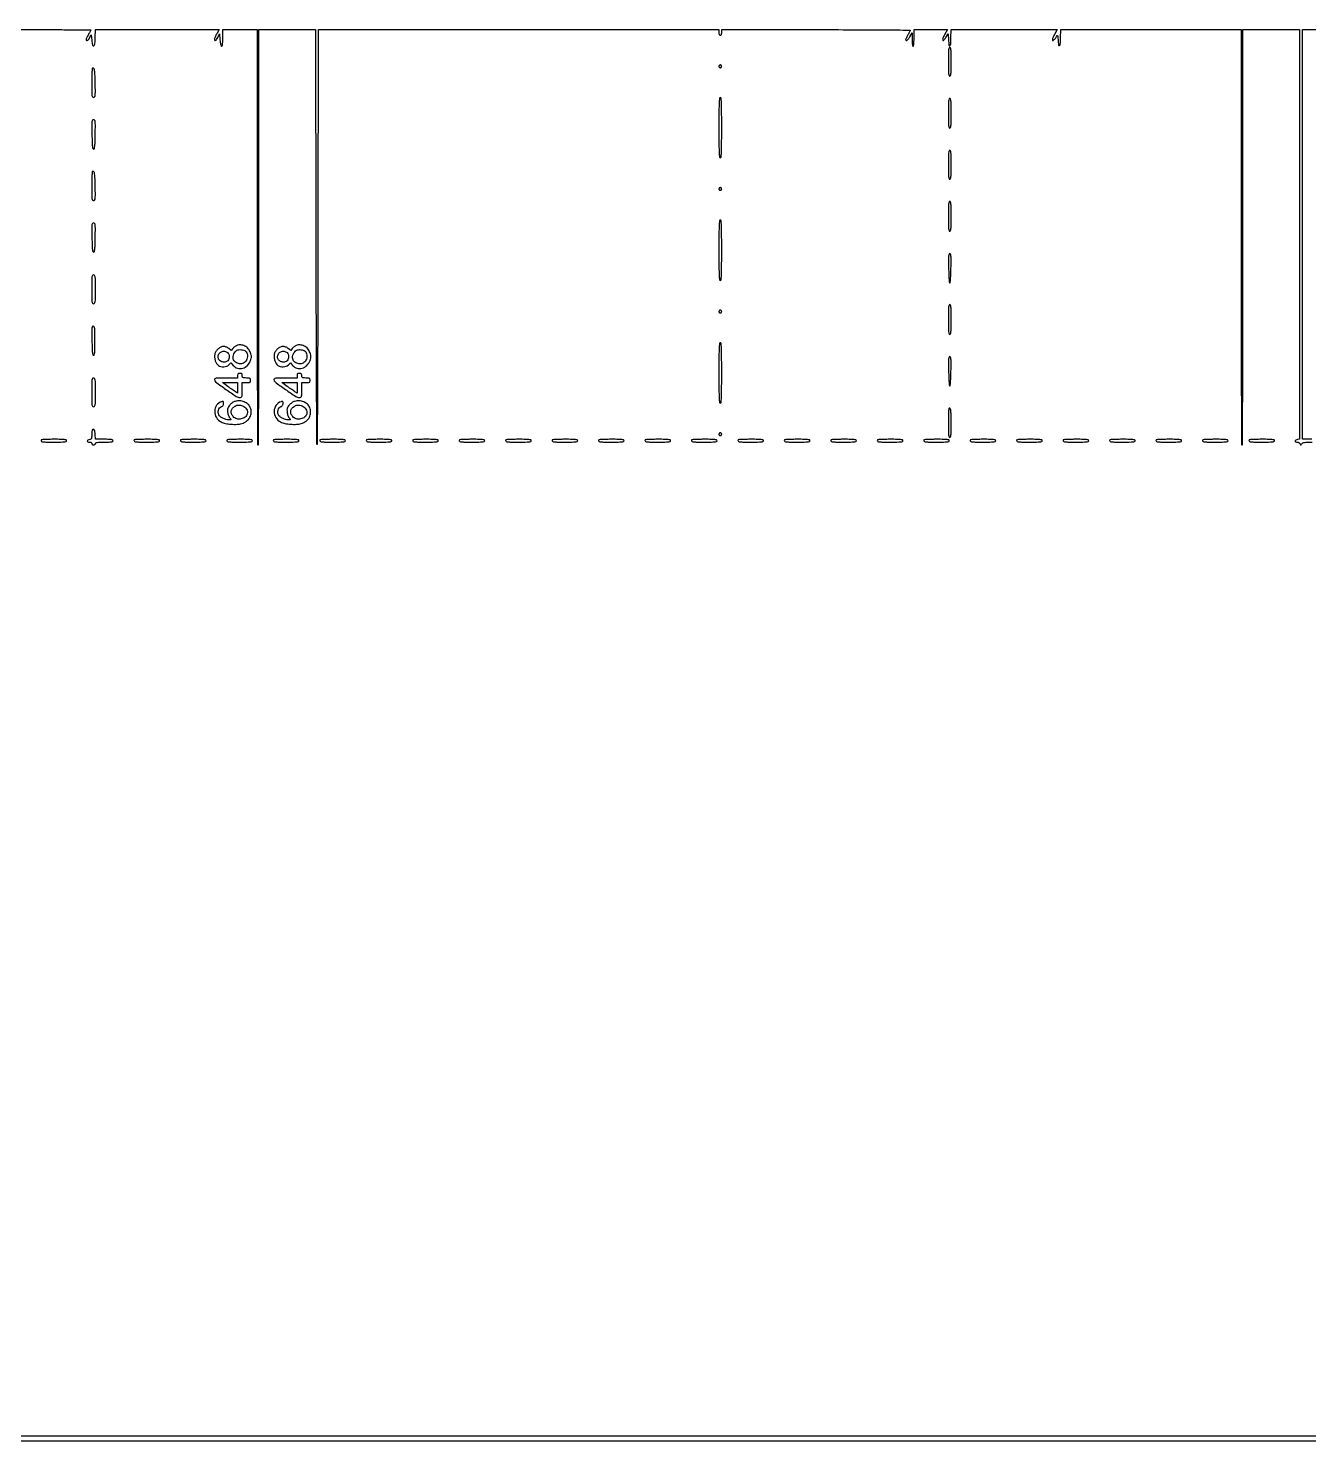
# Model space of a CAD drawing. Extents: x 0 to 836, y 5 to 589.
# Drawn here: x 430.2 to 546.8, y 4.7 to 133.4 of the extents above; entities that cross this region are included whole.
import ezdxf

# ---------------------------------------------------------------- set-up
doc = ezdxf.new("R2010")
doc.units = 0
doc.header["$MEASUREMENT"] = 0

msp = doc.modelspace()

# ---------------------------------------------------------------- linework, layer by layer
for points in [[(201.712326, 537.783562, -0.000001), (217.055896, 537.76491, -0.426088)], [(546.939, 229.3929, -0.000106), (546.943559, 250.949215, -0.000176), (546.957638, 269.095817, -0.000001), (546.976289, 285.583213, -0.415883)], [(836.0595, 588.6891), (420.497259, 588.710259, 0.000013), (261.145696, 588.714318, 0.000021), (126.989856, 588.708632), (4.934769, 588.698274, 0.19889), (4.878609, 588.675009, 0.198853), (4.855343, 588.618859), (4.83877, 516.273901, 0.000036), (4.826254, 436.744061, 0.000021), (4.8222, 342.282364), (4.8222, 95.946129), (4.469225, 95.920114, 0.031904), (4.160456, 95.877435, 0.315999), (4.075312, 95.787407, 0.415411), (4.137995, 95.703578, 0.035338), (4.43445, 95.6826), (4.8222, 95.6826), (4.8222, 50.2101), (4.8222, 4.7376), (420.462, 4.7376), (836.1018, 4.7376)], [(201.712326, 185.847562, -0.000001), (217.055896, 185.82891, -0.426088)], [(604.852986, 529.408162, -0.000002), (620.423836, 529.389509, -0.550615)], [(238.738155, 529.614638, -0.000002), (224.300981, 529.63329, -0.415836)], [(308.18842, 529.408162, -0.000002), (322.638019, 529.38951, -0.415836)], [(531.796111, 538.074638, -0.000002), (517.6951, 538.093291, -0.426056)], [(413.368417, 538.074638, -0.000002), (399.676779, 538.093291, -0.415815)], [(206.267293, 233.405114, -0.000001), (217.051222, 233.389599, -0.0589)], [(77.850638, 481.579418, -0.000002), (77.869294, 494.031443, -0.550517)], [(77.644162, 421.684687, -0.000002), (77.625507, 409.236574, -0.415775)], [(835.429914, 203.53197, -0.00002), (835.42504, 321.569549)], [(604.231838, 387.151416, -0.000003), (604.250494, 398.693431, -0.41574)], [(697.188315, 5.1606), (351.216758, 5.1606), (5.2452, 5.1606), (5.2452, 50.4216), (5.2452, 95.6826), (5.8374, 95.6826, 0.008455), (6.143074, 95.687769, 0.044348), (6.30975, 95.708282, 0.103378), (6.397676, 95.747244, 0.241448), (6.4296, 95.8095, 0.241448), (6.397676, 95.871756, 0.103378), (6.30975, 95.910718, 0.044348), (6.143074, 95.931231, 0.008455), (5.8374, 95.9364), (5.2452, 95.9364), (5.2452, 342.1224), (5.2452, 588.3084), (420.2505, 588.3084), (835.2558, 588.3084)], [(260.324089, 280.728444, -0.000002), (260.333986, 287.287743, -0.41377)], [(353.273145, 235.606241, -0.000004), (353.25667, 227.850838, -0.413589)], [(598.142374, 133.226362, -0.000004), (607.061927, 133.207701, -0.425827)], [(427.913387, 133.245), (431.886294, 133.245, -0.000794), (433.409707, 133.242581, -0.001324), (434.692159, 133.235111, -0.000071), (435.845481, 133.225175, -0.411651), (435.8592, 133.211335, -0.118776), (435.853568, 133.187961, -0.002401), (435.797371, 133.079405, -0.005535), (435.72938, 132.95302, -0.003675), (435.648719, 132.809485, 0.011167), (435.568051, 132.660764, 0.013731), (435.499768, 132.51839, 0.012176), (435.449021, 132.396804, 0.090598), (435.437219, 132.33555, 0.192997), (435.469076, 132.253819, 0.340288), (435.536838, 132.242757, 0.109392), (435.64072, 132.332425, 0.035201), (435.751277, 132.50475), (435.9015, 132.7797), (435.9438, 132.2721, 0.012342), (435.970356, 132.026768, 0.047346), (436.0049, 131.8773, 0.091756), (436.051041, 131.793784, 0.224419), (436.113, 131.7645, 0.269279), (436.177471, 131.801936, 0.079408), (436.219333, 131.913099, 0.03557), (436.246568, 132.120512, 0.006611), (436.264344, 132.50475), (436.288787, 133.245), (441.919433, 133.245), (447.550078, 133.245), (447.330539, 132.870385, 0.014122), (447.246491, 132.717211, 0.016351), (447.17549, 132.566749, 0.015522), (447.12388, 132.436466, 0.086748), (447.111, 132.362785, 0.153061), (447.143281, 132.259805, 0.384928), (447.213687, 132.243441, 0.122288), (447.318744, 132.341289, 0.033834), (447.429619, 132.539554), (447.5763, 132.849308), (447.6186, 132.313512, 0.01551), (447.642894, 132.093149, 0.028269), (447.678375, 131.915694, 0.030562), (447.720477, 131.786473, 0.222764), (447.76665, 131.742908, 0.394072), (447.817468, 131.766385, 0.061095), (447.849297, 131.883583, 0.029435), (447.867612, 132.100314, 0.006363), (447.8724, 132.47655), (447.8724, 133.245), (449.4375, 133.245), (451.0026, 133.245), (451.0026, 114.3369, 0.000291), (451.007455, 105.991005, 0.000828), (451.023845, 100.176975, 0.000039), (451.045273, 95.470534, 0.412858), (451.0872, 95.4288, 0.412858), (451.129127, 95.470534, 0.000039), (451.150555, 100.176975, 0.000828), (451.166945, 105.991005, 0.000291), (451.1718, 114.3369), (451.1718, 133.245), (453.751914, 133.245), (456.332027, 133.245), (456.353364, 114.35805, 0.000292), (456.367637, 106.029176, 0.000828), (456.390605, 100.219322, 0.000039), (456.417373, 95.512786, 0.412526), (456.4593, 95.4711, 0.412526), (456.501227, 95.512786, 0.000039), (456.527995, 100.219322, 0.000828), (456.550963, 106.029176, 0.000292), (456.565236, 114.35805), (456.586573, 133.245), (474.817686, 133.245), (493.0488, 133.245), (493.0488, 132.9912, 0.033607), (493.056326, 132.879352, 0.082504), (493.080525, 132.80085, 0.12651), (493.120798, 132.754497, 0.152103), (493.1757, 132.7374, 0.152103), (493.230602, 132.754497, 0.12651), (493.270875, 132.80085, 0.082504), (493.295074, 132.879352, 0.033607), (493.3026, 132.9912), (493.3026, 133.245), (501.8895, 133.245, -0.000692), (505.181973, 133.240441, -0.001155), (507.953223, 133.226362, -0.000054), (510.448917, 133.207646, -0.424202), (510.47376, 133.18155, -0.10382), (510.463677, 133.141812, -0.007062), (510.41067, 133.037333, -0.009869), (510.342721, 132.913945, -0.007234), (510.262693, 132.7797, 0.012708), (510.182859, 132.642385, 0.015414), (510.115365, 132.509641, 0.01405), (510.065627, 132.395661, 0.095102), (510.053833, 132.33555, 0.218217), (510.08994, 132.255899, 0.339983), (510.161644, 132.251588, 0.086405), (510.281039, 132.366846, 0.02268), (510.428505, 132.58935), (510.643999, 132.9489), (510.6448, 132.33555, 0.012065), (510.650964, 132.093245, 0.0222), (510.669467, 131.896888, 0.01921), (510.695711, 131.749965, 0.352506), (510.7302, 131.7222, 0.365646), (510.765797, 131.752249, 0.014491), (510.7913, 131.9337, 0.018502), (510.809156, 132.175679, 0.009164), (510.8148, 132.4836), (510.8148, 133.245), (512.338323, 133.245), (513.861847, 133.245), (513.603425, 132.787102, 0.022225), (513.428572, 132.442337, 0.222541), (513.430622, 132.284939, 0.536942), (513.520376, 132.272812, 0.030691), (513.724583, 132.536905), (513.936241, 132.848388), (513.961771, 132.326734, 0.013173), (513.999329, 131.828527, 0.596495), (514.075444, 131.796925, 0.206959), (514.151298, 131.942452, 0.009832), (514.180944, 132.50475), (514.205387, 133.245), (519.032333, 133.245), (523.859278, 133.245), (523.639739, 132.870385, 0.015453), (523.555697, 132.716249, 0.017323), (523.48469, 132.562898, 0.016828), (523.433483, 132.429031, 0.083114), (523.4202, 132.349673, 0.026666), (523.42468, 132.265729, 0.392043), (523.445116, 132.247917, 0.170615), (523.481764, 132.262061, 0.007314), (523.58724, 132.354745, 0.032777), (523.656005, 132.425703, 0.022657), (523.724485, 132.514147, 0.022921), (523.78279, 132.605567, 0.042754), (523.81989, 132.685107, -0.223787), (523.851417, 132.716264, -0.426246), (523.88016, 132.701783, -0.047928), (523.904547, 132.582996, -0.006773), (523.9278, 132.334116, 0.012564), (523.98049, 131.832911, 0.568272), (524.058873, 131.799085, 0.22225), (524.134404, 131.934982, 0.00922), (524.163744, 132.50475), (524.188187, 133.245), (532.391094, 133.245), (540.594, 133.245), (540.594, 114.3369, 0.000291), (540.598855, 105.991005, 0.000828), (540.615245, 100.176975, 0.000039), (540.636673, 95.470534, 0.412858), (540.6786, 95.4288, 0.412858), (540.720527, 95.470534, 0.000039), (540.741955, 100.176975, 0.000828), (540.758345, 105.991005, 0.000291), (540.7632, 114.3369), (540.7632, 133.245), (543.3435, 133.245), (545.9238, 133.245), (545.9238, 114.596584), (545.9238, 95.948168), (545.740077, 95.921134, 0.07936), (545.586618, 95.872909, 0.235729), (545.522186, 95.787253, 0.344765), (545.561783, 95.71158, 0.106575), (545.696199, 95.6826, -0.060886), (545.783225, 95.671963, -0.065899), (545.862659, 95.640709, -0.07192), (545.925267, 95.59311, -0.102185), (545.963091, 95.53455, 0.018157), (546.001355, 95.445573, 0.289816), (546.027862, 95.4288, 0.225928), (546.059295, 95.443767, 0.011806), (546.129519, 95.53455, -0.129289), (546.224026, 95.610796, -0.065826), (546.371296, 95.654783, -0.033394), (546.612276, 95.67702, -0.006314), (547.054077, 95.6826, 0.005421)], [(547.0236, 95.9364), (546.1776, 95.9364), (546.1776, 114.5907), (546.1776, 133.245), (576.6336, 133.245, -0.000195)]]:
    msp.add_lwpolyline(points, format="xyb")
for points in [[(513.945, 130.3263, 0.002961), (513.949279, 129.603652, 0.021161), (513.968197, 129.2547, 0.045065), (514.003712, 129.066524, 0.33533), (514.0719, 129.015, 0.33533), (514.140088, 129.066524, 0.045065), (514.175603, 129.2547, 0.021161), (514.194521, 129.603652, 0.002961), (514.1988, 130.3263, 0.002961), (514.194521, 131.048948, 0.021161), (514.175603, 131.3979, 0.045065), (514.140088, 131.586076, 0.33533), (514.0719, 131.6376, 0.33533), (514.003712, 131.586076, 0.045065), (513.968197, 131.3979, 0.021161), (513.949279, 131.048948, 0.002961)], [(493.0488, 129.9033, 0.099038), (493.058488, 129.85487, 0.097945), (493.086077, 129.813677, 0.097945), (493.12727, 129.786088, 0.099038), (493.1757, 129.7764, 0.099038), (493.22413, 129.786088, 0.097945), (493.265323, 129.813677, 0.097945), (493.292912, 129.85487, 0.099038), (493.3026, 129.9033, 0.099038), (493.292912, 129.95173, 0.097945), (493.265323, 129.992923, 0.097945), (493.22413, 130.020512, 0.099038), (493.1757, 130.0302, 0.099038), (493.12727, 130.020512, 0.097945), (493.086077, 129.992923, 0.097945), (493.058488, 129.95173, 0.099038)], [(436.001962, 129.721763, 0.185328), (435.9785, 129.669069, 0.002379), (435.960885, 129.299633, 0.006531), (435.948002, 128.867807, 0.004191), (435.9438, 128.3664, 0.00213), (435.947311, 127.542203, 0.030712), (435.967744, 127.250467, 0.121094), (436.019064, 127.119066, 0.244038), (436.115148, 127.0692, 0.246944), (436.210725, 127.11947, 0.123411), (436.259787, 127.251084, 0.03022), (436.274745, 127.545213, 0.001991), (436.263198, 128.394693, 0.005543), (436.24007, 129.201451, 0.038675), (436.19405, 129.592801, 0.175575), (436.112917, 129.727548, 0.384018)], [(493.0488, 124.3197, 0.001258), (493.05272, 122.761304, 0.010273), (493.070926, 122.0496, 0.013951), (493.101509, 121.63719, 0.384667), (493.1757, 121.5702, 0.384667), (493.249891, 121.63719, 0.013951), (493.280474, 122.0496, 0.010273), (493.29868, 122.761304, 0.001258), (493.3026, 124.3197, 0.001258), (493.29868, 125.878096, 0.010273), (493.280474, 126.5898, 0.013951), (493.249891, 127.00221, 0.384667), (493.1757, 127.0692, 0.384667), (493.101509, 127.00221, 0.013951), (493.070926, 126.5898, 0.010273), (493.05272, 125.878096, 0.001258)], [(513.945, 125.631, 0.002849), (513.949258, 124.883786, 0.020523), (513.968133, 124.52415, 0.04313), (514.003453, 124.329699, 0.338315), (514.0719, 124.2774, 0.338315), (514.140347, 124.329699, 0.04313), (514.175667, 124.52415, 0.020523), (514.194542, 124.883786, 0.002849), (514.1988, 125.631, 0.002849), (514.194542, 126.378214, 0.020523), (514.175667, 126.73785, 0.04313), (514.140347, 126.932301, 0.338315), (514.0719, 126.9846, 0.338315), (514.003453, 126.932301, 0.04313), (513.968133, 126.73785, 0.020523), (513.949258, 126.378214, 0.002849)], [(435.962802, 123.70635, 0.003018), (435.979923, 122.978508, 0.020677), (436.005313, 122.621008, 0.04193), (436.044084, 122.425798, 0.334423), (436.113, 122.3739, 0.334423), (436.181916, 122.425798, 0.04193), (436.220687, 122.621008, 0.020677), (436.246077, 122.978508, 0.003018), (436.263198, 123.70635, 0.001952), (436.274857, 124.564779, 0.030491), (436.259802, 124.858059, 0.126717), (436.21, 124.988647, 0.243225), (436.113, 125.0388, 0.243225), (436.016, 124.988647, 0.126717), (435.966198, 124.858059, 0.030491), (435.951143, 124.564779, 0.001952)], [(513.945, 120.9357, 0.002961), (513.949279, 120.213052, 0.021161), (513.968197, 119.8641, 0.045065), (514.003712, 119.675924, 0.33533), (514.0719, 119.6244, 0.33533), (514.140088, 119.675924, 0.045065), (514.175603, 119.8641, 0.021161), (514.194521, 120.213052, 0.002961), (514.1988, 120.9357, 0.002961), (514.194521, 121.658348, 0.021161), (514.175603, 122.0073, 0.045065), (514.140088, 122.195476, 0.33533), (514.0719, 122.247, 0.33533), (514.003712, 122.195476, 0.045065), (513.968197, 122.0073, 0.021161), (513.949279, 121.658348, 0.002961)], [(436.001962, 120.331163, 0.185328), (435.9785, 120.278469, 0.002379), (435.960885, 119.909033, 0.006531), (435.948002, 119.477207, 0.004191), (435.9438, 118.9758, 0.00213), (435.947311, 118.151603, 0.030712), (435.967744, 117.859867, 0.121094), (436.019064, 117.728466, 0.244038), (436.115148, 117.6786, 0.246944), (436.210725, 117.72887, 0.123411), (436.259787, 117.860484, 0.03022), (436.274745, 118.154613, 0.001991), (436.263198, 119.004093, 0.005543), (436.24007, 119.810851, 0.038675), (436.19405, 120.202201, 0.175575), (436.112917, 120.336948, 0.384018)], [(493.0488, 118.7361, 0.099038), (493.058488, 118.68767, 0.097945), (493.086077, 118.646477, 0.097945), (493.12727, 118.618888, 0.099038), (493.1757, 118.6092, 0.099038), (493.22413, 118.618888, 0.097945), (493.265323, 118.646477, 0.097945), (493.292912, 118.68767, 0.099038), (493.3026, 118.7361, 0.099038), (493.292912, 118.78453, 0.097945), (493.265323, 118.825723, 0.097945), (493.22413, 118.853312, 0.099038), (493.1757, 118.863, 0.099038), (493.12727, 118.853312, 0.097945), (493.086077, 118.825723, 0.097945), (493.058488, 118.78453, 0.099038)], [(513.945, 116.2404, 0.002849), (513.949258, 115.493186, 0.020523), (513.968133, 115.13355, 0.04313), (514.003453, 114.939099, 0.338315), (514.0719, 114.8868, 0.338315), (514.140347, 114.939099, 0.04313), (514.175667, 115.13355, 0.020523), (514.194542, 115.493186, 0.002849), (514.1988, 116.2404, 0.002849), (514.194542, 116.987614, 0.020523), (514.175667, 117.34725, 0.04313), (514.140347, 117.541701, 0.338315), (514.0719, 117.594, 0.338315), (514.003453, 117.541701, 0.04313), (513.968133, 117.34725, 0.020523), (513.949258, 116.987614, 0.002849)], [(493.0488, 113.1525, 0.001258), (493.05272, 111.594104, 0.010273), (493.070926, 110.8824, 0.013951), (493.101509, 110.46999, 0.384667), (493.1757, 110.403, 0.384667), (493.249891, 110.46999, 0.013951), (493.280474, 110.8824, 0.010273), (493.29868, 111.594104, 0.001258), (493.3026, 113.1525, 0.001258), (493.29868, 114.710896, 0.010273), (493.280474, 115.4226, 0.013951), (493.249891, 115.83501, 0.384667), (493.1757, 115.902, 0.384667), (493.101509, 115.83501, 0.013951), (493.070926, 115.4226, 0.010273), (493.05272, 114.710896, 0.001258)], [(435.962802, 114.31575, 0.003018), (435.979923, 113.587908, 0.020677), (436.005313, 113.230408, 0.04193), (436.044084, 113.035198, 0.334423), (436.113, 112.9833, 0.334423), (436.181916, 113.035198, 0.04193), (436.220687, 113.230408, 0.020677), (436.246077, 113.587908, 0.003018), (436.263198, 114.31575, 0.001952), (436.274857, 115.174179, 0.030491), (436.259802, 115.467459, 0.126717), (436.21, 115.598047, 0.243225), (436.113, 115.6482, 0.243225), (436.016, 115.598047, 0.126717), (435.966198, 115.467459, 0.030491), (435.951143, 115.174179, 0.001952)], [(513.964002, 111.52395, 0.004905), (513.979084, 110.971485, 0.010925), (514.003866, 110.551587, 0.005626), (514.033949, 110.22572, 0.38427), (514.0719, 110.1915, 0.38427), (514.109851, 110.22572, 0.005626), (514.139934, 110.551587, 0.010925), (514.164716, 110.971485, 0.004905), (514.179798, 111.52395, 0.002683), (514.188951, 112.279259, 0.021892), (514.176174, 112.624203, 0.052691), (514.142325, 112.803997, 0.33123), (514.0719, 112.8564, 0.33123), (514.001475, 112.803997, 0.052691), (513.967626, 112.624203, 0.021892), (513.954849, 112.279259, 0.002683)], [(435.9438, 109.5993, 0.00213), (435.947332, 108.769974, 0.02996), (435.967679, 108.473063, 0.116079), (436.018218, 108.338569, 0.250083), (436.113, 108.288, 0.250083), (436.207782, 108.338569, 0.116079), (436.258321, 108.473063, 0.02996), (436.278668, 108.769974, 0.00213), (436.2822, 109.5993, 0.00213), (436.278668, 110.428626, 0.02996), (436.258321, 110.725537, 0.116079), (436.207782, 110.860031, 0.250083), (436.113, 110.9106, 0.250083), (436.018218, 110.860031, 0.116079), (435.967679, 110.725537, 0.02996), (435.947332, 110.428626, 0.00213)], [(513.945, 106.8498, 0.002849), (513.949258, 106.102586, 0.020523), (513.968133, 105.74295, 0.04313), (514.003453, 105.548499, 0.338315), (514.0719, 105.4962, 0.338315), (514.140347, 105.548499, 0.04313), (514.175667, 105.74295, 0.020523), (514.194542, 106.102586, 0.002849), (514.1988, 106.8498, 0.002849), (514.194542, 107.597014, 0.020523), (514.175667, 107.95665, 0.04313), (514.140347, 108.151101, 0.338315), (514.0719, 108.2034, 0.338315), (514.003453, 108.151101, 0.04313), (513.968133, 107.95665, 0.020523), (513.949258, 107.597014, 0.002849)], [(493.0488, 107.5689, 0.099038), (493.058488, 107.52047, 0.097945), (493.086077, 107.479277, 0.097945), (493.12727, 107.451688, 0.099038), (493.1757, 107.442, 0.099038), (493.22413, 107.451688, 0.097945), (493.265323, 107.479277, 0.097945), (493.292912, 107.52047, 0.099038), (493.3026, 107.5689, 0.099038), (493.292912, 107.61733, 0.097945), (493.265323, 107.658523, 0.097945), (493.22413, 107.686112, 0.099038), (493.1757, 107.6958, 0.099038), (493.12727, 107.686112, 0.097945), (493.086077, 107.658523, 0.097945), (493.058488, 107.61733, 0.099038)], [(435.962768, 104.931773, 0.002999), (435.979908, 104.200097, 0.020579), (436.005298, 103.840918, 0.04165), (436.044044, 103.644717, 0.334881), (436.113, 103.5927, 0.335246), (436.18118, 103.644203, 0.045119), (436.216701, 103.832207, 0.021179), (436.23562, 104.180866, 0.002964), (436.2399, 104.902841, 0.002588), (436.235875, 105.680399, 0.025348), (436.215858, 106.007945, 0.071206), (436.172645, 106.174472, 0.251212), (436.089668, 106.241915, 0.328399), (436.008038, 106.20305, 0.099142), (435.965747, 106.06347, 0.02635), (435.952022, 105.750813, 0.002151)], [(449.1414, 104.475089, 0.040601), (449.050362, 104.429059, 0.025244), (448.951517, 104.36147, 0.025261), (448.860141, 104.284388, 0.041172), (448.791989, 104.209334), (448.654078, 104.029769), (448.42103, 104.213085, 0.041994), (448.314507, 104.283268, 0.031509), (448.187144, 104.342551, 0.032216), (448.059253, 104.383269, 0.061032), (447.952082, 104.3964, 0.115061), (447.70488, 104.33875, 0.06786), (447.452323, 104.168278, 0.066547), (447.249317, 103.931448, 0.097887), (447.147796, 103.677714, 0.070335), (447.135178, 103.397533, 0.054064), (447.197126, 103.097267, 0.056256), (447.316377, 102.832983, 0.106277), (447.474698, 102.662362, 0.09583), (447.698262, 102.562542, 0.070962), (447.968583, 102.538917, 0.07178), (448.231463, 102.59161, 0.103631), (448.433226, 102.714665), (448.624257, 102.894129), (448.819511, 102.667133, 0.147366), (449.212231, 102.416626, 0.137488), (449.689735, 102.415711, 0.126484), (450.12805, 102.668411, 0.115756), (450.407791, 103.109008, 0.020624), (450.471149, 103.31829, 0.063266), (450.489783, 103.464965, 0.063773), (450.471081, 103.610999, 0.0212), (450.407791, 103.817686, 0.090468), (450.201112, 104.178675, 0.0982), (449.885282, 104.431263, 0.103829), (449.51215, 104.535297, 0.113473)], [(454.5558, 104.475089, 0.040601), (454.464762, 104.429059, 0.025244), (454.365917, 104.36147, 0.025261), (454.274541, 104.284388, 0.041172), (454.206389, 104.209334), (454.068478, 104.029769), (453.83543, 104.213085, 0.041994), (453.728907, 104.283268, 0.031509), (453.601544, 104.342551, 0.032216), (453.473653, 104.383269, 0.061032), (453.366482, 104.3964, 0.115061), (453.11928, 104.33875, 0.06786), (452.866723, 104.168278, 0.066547), (452.663717, 103.931448, 0.097887), (452.562196, 103.677714, 0.070335), (452.549578, 103.397533, 0.054064), (452.611526, 103.097267, 0.056256), (452.730777, 102.832983, 0.106277), (452.889098, 102.662362, 0.09583), (453.112662, 102.562542, 0.070962), (453.382983, 102.538917, 0.07178), (453.645863, 102.59161, 0.103631), (453.847626, 102.714665), (454.038657, 102.894129), (454.233911, 102.667133, 0.147366), (454.626631, 102.416626, 0.137488), (455.104135, 102.415711, 0.126484), (455.54245, 102.668411, 0.115756), (455.822191, 103.109008, 0.020624), (455.885549, 103.31829, 0.063266), (455.904183, 103.464965, 0.063773), (455.885481, 103.610999, 0.0212), (455.822191, 103.817686, 0.090468), (455.615512, 104.178675, 0.0982), (455.299682, 104.431263, 0.103829), (454.92655, 104.535297, 0.113473)], [(493.0488, 101.9853, 0.001258), (493.05272, 100.426904, 0.010273), (493.070926, 99.7152, 0.013951), (493.101509, 99.30279, 0.384667), (493.1757, 99.2358, 0.384667), (493.249891, 99.30279, 0.013951), (493.280474, 99.7152, 0.010273), (493.29868, 100.426904, 0.001258), (493.3026, 101.9853, 0.001258), (493.29868, 103.543696, 0.010273), (493.280474, 104.2554, 0.013951), (493.249891, 104.66781, 0.384667), (493.1757, 104.7348, 0.384667), (493.101509, 104.66781, 0.013951), (493.070926, 104.2554, 0.010273), (493.05272, 103.543696, 0.001258)], [(448.309889, 103.833388, -0.118575), (448.417343, 103.676047, -0.083649), (448.459264, 103.465165, -0.083894), (448.429752, 103.252791, -0.12056), (448.331657, 103.091143, -0.162803), (448.085176, 102.968217, -0.124244), (447.78348, 103.000735, -0.128391), (447.540381, 103.170632, -0.178211), (447.4494, 103.417788, -0.135448), (447.531398, 103.714928, -0.146623), (447.752456, 103.917225, -0.151685), (448.042209, 103.96068, -0.146881)], [(449.952749, 103.967052, -0.123536), (450.063004, 103.816546, -0.07207), (450.117036, 103.598146, -0.067321), (450.108381, 103.356491, -0.076904), (450.034855, 103.137369, -0.161215), (449.771829, 102.88034, -0.139327), (449.390298, 102.811971, -0.141499), (449.034148, 102.954506, -0.167303), (448.83706, 103.257012, -0.094967), (448.824797, 103.473668, -0.066413), (448.889139, 103.710328, -0.067639), (449.011153, 103.917071, -0.109922), (449.168572, 104.045308, -0.091528), (449.346235, 104.096797, -0.049791), (449.57419, 104.096805, -0.049978), (449.795617, 104.052072, -0.098697)], [(453.724289, 103.833388, -0.118575), (453.831743, 103.676047, -0.083649), (453.873664, 103.465165, -0.083894), (453.844152, 103.252791, -0.12056), (453.746057, 103.091143, -0.162803), (453.499576, 102.968217, -0.124244), (453.19788, 103.000735, -0.128391), (452.954781, 103.170632, -0.178211), (452.8638, 103.417788, -0.135448), (452.945798, 103.714928, -0.146623), (453.166856, 103.917225, -0.151685), (453.456609, 103.96068, -0.146881)], [(455.367149, 103.967052, -0.123536), (455.477404, 103.816546, -0.07207), (455.531436, 103.598146, -0.067321), (455.522781, 103.356491, -0.076904), (455.449255, 103.137369, -0.161215), (455.186229, 102.88034, -0.139327), (454.804698, 102.811971, -0.141499), (454.448548, 102.954506, -0.167303), (454.25146, 103.257012, -0.094967), (454.239197, 103.473668, -0.066413), (454.303539, 103.710328, -0.067639), (454.425553, 103.917071, -0.109922), (454.582972, 104.045308, -0.091528), (454.760635, 104.096797, -0.049791), (454.98859, 104.096805, -0.049978), (455.210017, 104.052072, -0.098697)], [(513.964002, 102.13335, 0.004905), (513.979084, 101.580885, 0.010925), (514.003866, 101.160987, 0.005626), (514.033949, 100.83512, 0.38427), (514.0719, 100.8009, 0.38427), (514.109851, 100.83512, 0.005626), (514.139934, 101.160987, 0.010925), (514.164716, 101.580885, 0.004905), (514.179798, 102.13335, 0.002683), (514.188951, 102.888659, 0.021892), (514.176174, 103.233603, 0.052691), (514.142325, 103.413397, 0.33123), (514.0719, 103.4658, 0.33123), (514.001475, 103.413397, 0.052691), (513.967626, 103.233603, 0.021892), (513.954849, 102.888659, 0.002683)], [(449.226, 101.7315), (449.226, 101.52), (448.1685, 101.52, 0.003205), (447.541906, 101.515984, 0.032111), (447.280921, 101.495843, 0.102973), (447.156388, 101.450887, 0.260443), (447.111, 101.369661, 0.239123), (447.218213, 101.158299, 0.005433), (448.165329, 100.480612, 0.007285), (449.108025, 99.841703, 0.146296), (449.436807, 99.7434, 0.092874), (449.559901, 99.766463, 0.227966), (449.621219, 99.832009, 0.071609), (449.645058, 99.978939, 0.004467), (449.649, 100.4202), (449.649, 101.097), (450.0297, 101.097, 0.012699), (450.256418, 101.102759, 0.114574), (450.35118, 101.1299, 0.210352), (450.396389, 101.189488, 0.058662), (450.4104, 101.3085, 0.058662), (450.396389, 101.427512, 0.210352), (450.35118, 101.4871, 0.114574), (450.256418, 101.514241, 0.012699), (450.0297, 101.52, -0.012699), (449.802982, 101.525759, -0.114574), (449.70822, 101.5529, -0.210352), (449.663011, 101.612488, -0.058662), (449.649, 101.7315, 0.045527), (449.639208, 101.838816, 0.152009), (449.6067, 101.9007, 0.152009), (449.544816, 101.933208, 0.045527), (449.4375, 101.943, 0.045527), (449.330184, 101.933208, 0.152009), (449.2683, 101.9007, 0.152009), (449.235792, 101.838816, 0.045527)], [(454.6404, 101.7315), (454.6404, 101.52), (453.5829, 101.52, 0.003205), (452.956306, 101.515984, 0.032111), (452.695321, 101.495843, 0.102973), (452.570788, 101.450887, 0.260443), (452.5254, 101.369661, 0.239123), (452.632613, 101.158299, 0.005433), (453.579729, 100.480612, 0.007285), (454.522425, 99.841703, 0.146296), (454.851207, 99.7434, 0.092874), (454.974301, 99.766463, 0.227966), (455.035619, 99.832009, 0.071609), (455.059458, 99.978939, 0.004467), (455.0634, 100.4202), (455.0634, 101.097), (455.4441, 101.097, 0.012699), (455.670818, 101.102759, 0.114574), (455.76558, 101.1299, 0.210352), (455.810789, 101.189488, 0.058662), (455.8248, 101.3085, 0.058662), (455.810789, 101.427512, 0.210352), (455.76558, 101.4871, 0.114574), (455.670818, 101.514241, 0.012699), (455.4441, 101.52, -0.012699), (455.217382, 101.525759, -0.114574), (455.12262, 101.5529, -0.210352), (455.077411, 101.612488, -0.058662), (455.0634, 101.7315, 0.045527), (455.053608, 101.838816, 0.152009), (455.0211, 101.9007, 0.152009), (454.959216, 101.933208, 0.045527), (454.8519, 101.943, 0.045527), (454.744584, 101.933208, 0.152009), (454.6827, 101.9007, 0.152009), (454.650192, 101.838816, 0.045527)], [(435.9438, 100.2087, 0.00213), (435.947332, 99.379374, 0.02996), (435.967679, 99.082462, 0.116079), (436.018218, 98.947969, 0.250083), (436.113, 98.8974, 0.250083), (436.207782, 98.947969, 0.116079), (436.258321, 99.082462, 0.02996), (436.278668, 99.379374, 0.00213), (436.2822, 100.2087, 0.00213), (436.278668, 101.038026, 0.02996), (436.258321, 101.334938, 0.116079), (436.207782, 101.469431, 0.250083), (436.113, 101.52, 0.250083), (436.018218, 101.469431, 0.116079), (435.967679, 101.334938, 0.02996), (435.947332, 101.038026, 0.00213)], [(449.226, 100.62197), (449.226, 100.14694), (449.029547, 100.275661, -0.00452), (448.922783, 100.347003, -0.001063), (448.745581, 100.468298, -0.001095), (448.542401, 100.608666, -0.001077), (448.338722, 100.750691), (447.84435, 101.097), (448.535175, 101.097), (449.226, 101.097)], [(454.6404, 100.62197), (454.6404, 100.14694), (454.443947, 100.275661, -0.00452), (454.337183, 100.347003, -0.001063), (454.159981, 100.468298, -0.001095), (453.956801, 100.608666, -0.001077), (453.753122, 100.750691), (453.25875, 101.097), (453.949575, 101.097), (454.6404, 101.097)], [(449.000364, 99.393401, 0.055757), (448.881335, 99.345642, 0.028701), (448.744286, 99.261549, 0.028124), (448.611614, 99.157733, 0.037788), (448.504857, 99.048744, 0.029405), (448.386821, 98.890445, 0.074549), (448.326761, 98.76055, 0.072535), (448.306557, 98.616616, 0.026727), (448.318637, 98.411412, 0.031012), (448.345503, 98.25879, 0.027174), (448.39191, 98.10361, 0.028137), (448.449462, 97.967933, 0.069644), (448.510007, 97.878767, -0.010125), (448.603995, 97.770587, -0.29066), (448.608543, 97.735615, -0.281034), (448.578741, 97.715814, -0.009632), (448.432695, 97.713, -0.06538), (448.162144, 97.748529, -0.050678), (447.884062, 97.853968, -0.053033), (447.651839, 98.002702, -0.117448), (447.523452, 98.167666, -0.088801), (447.467887, 98.384924, -0.091593), (447.492118, 98.605483, -0.097345), (447.590816, 98.792238, -0.116273), (447.747834, 98.913857, 0.05591), (447.838624, 98.968184, 0.077484), (447.904225, 99.036489, 0.081855), (447.943516, 99.118413, 0.071083), (447.957, 99.212781, 0.033646), (447.949749, 99.320415, 0.197222), (447.921967, 99.368493, 0.203472), (447.869041, 99.38234, 0.035991), (447.76665, 99.359711, 0.166211), (447.318601, 99.04061, 0.151956), (447.13934, 98.501324, 0.141227), (447.293458, 97.924975, 0.139974), (447.731059, 97.51668, 0.068762), (448.109845, 97.384682, 0.030667), (448.634277, 97.312546, 0.030666), (449.174529, 97.304946, 0.056497), (449.607904, 97.374937, 0.094057), (450.046497, 97.592541, 0.109336), (450.347659, 97.946579, 0.113597), (450.464229, 98.383296, 0.108016), (450.381614, 98.835805, 0.11261), (450.169483, 99.132911, 0.085907), (449.828827, 99.344156, 0.080936), (449.416923, 99.437202, 0.082894)], [(449.681368, 98.985776, -0.085784), (449.881597, 98.867253, -0.082624), (450.033481, 98.687041, -0.086689), (450.113651, 98.475643, -0.109293), (450.10777, 98.267, -0.16313), (449.914244, 97.964618, -0.119704), (449.551358, 97.793869, -0.116706), (449.14302, 97.806466, -0.150427), (448.82706, 98.005358, -0.088728), (448.672434, 98.267233, -0.138217), (448.651187, 98.526753, -0.134064), (448.768982, 98.764776, -0.081178), (449.0145, 98.964419, -0.05298), (449.170225, 99.033001, -0.069353), (449.323311, 99.059358, -0.063219), (449.488464, 99.043745, -0.035715)], [(454.414764, 99.393401, 0.055757), (454.295735, 99.345642, 0.028701), (454.158686, 99.261549, 0.028124), (454.026014, 99.157733, 0.037788), (453.919257, 99.048744, 0.029405), (453.801221, 98.890445, 0.074549), (453.741161, 98.76055, 0.072535), (453.720957, 98.616616, 0.026727), (453.733037, 98.411412, 0.031012), (453.759903, 98.25879, 0.027174), (453.80631, 98.10361, 0.028137), (453.863862, 97.967933, 0.069644), (453.924407, 97.878767, -0.010125), (454.018395, 97.770587, -0.29066), (454.022943, 97.735615, -0.281034), (453.993141, 97.715814, -0.009632), (453.847095, 97.713, -0.06538), (453.576544, 97.748529, -0.050678), (453.298462, 97.853968, -0.053033), (453.066239, 98.002702, -0.117448), (452.937852, 98.167666, -0.088801), (452.882287, 98.384924, -0.091593), (452.906518, 98.605483, -0.097345), (453.005216, 98.792238, -0.116273), (453.162234, 98.913857, 0.05591), (453.253024, 98.968184, 0.077484), (453.318625, 99.036489, 0.081855), (453.357916, 99.118413, 0.071083), (453.3714, 99.212781, 0.033646), (453.364149, 99.320415, 0.197222), (453.336367, 99.368493, 0.203472), (453.283441, 99.38234, 0.035991), (453.18105, 99.359711, 0.166211), (452.733001, 99.04061, 0.151956), (452.55374, 98.501324, 0.141227), (452.707858, 97.924975, 0.139974), (453.145459, 97.51668, 0.068762), (453.524245, 97.384682, 0.030667), (454.048677, 97.312546, 0.030666), (454.588929, 97.304946, 0.056497), (455.022304, 97.374937, 0.094057), (455.460897, 97.592541, 0.109336), (455.762059, 97.946579, 0.113597), (455.878629, 98.383296, 0.108016), (455.796014, 98.835805, 0.11261), (455.583883, 99.132911, 0.085907), (455.243227, 99.344156, 0.080936), (454.831323, 99.437202, 0.082894)], [(455.095768, 98.985776, -0.085784), (455.295997, 98.867253, -0.082624), (455.447881, 98.687041, -0.086689), (455.528051, 98.475643, -0.109293), (455.52217, 98.267, -0.16313), (455.328644, 97.964618, -0.119704), (454.965758, 97.793869, -0.116706), (454.55742, 97.806466, -0.150427), (454.24146, 98.005358, -0.088728), (454.086834, 98.267233, -0.138217), (454.065587, 98.526753, -0.134064), (454.183382, 98.764776, -0.081178), (454.4289, 98.964419, -0.05298), (454.584625, 99.033001, -0.069353), (454.737711, 99.059358, -0.063219), (454.902864, 99.043745, -0.035715)], [(513.9991, 98.7541, 0.186374), (513.977247, 98.704752, 0.002086), (513.960892, 98.334839, 0.006105), (513.948908, 97.903926, 0.003899), (513.945, 97.4028, 0.003), (513.949287, 96.688341, 0.021382), (513.968219, 96.34295, 0.045736), (514.0038, 96.156859, 0.334295), (514.0719, 96.1056, 0.334966), (514.140056, 96.157031, 0.045301), (514.175595, 96.344468, 0.021239), (514.194518, 96.692159, 0.002975), (514.1988, 97.411907, 0.005289), (514.190621, 98.185131, 0.031648), (514.156666, 98.58635, 0.118898), (514.091901, 98.746458, 0.463205)], [(436.001962, 96.812363, 0.150903), (435.979159, 96.769181, 0.015214), (435.960885, 96.652899, 0.017988), (435.948044, 96.509783, 0.013379), (435.9438, 96.351184, -0.013759), (435.937586, 96.125421, -0.0874), (435.91159, 96.014085, -0.167722), (435.856843, 95.953656, -0.0893), (435.760077, 95.921134, 0.077969), (435.604061, 95.872579, 0.246964), (435.54171, 95.786922, 0.341983), (435.584616, 95.710941, 0.099758), (435.72525, 95.6826, -0.044332), (435.817425, 95.674411, -0.087435), (435.886225, 95.649169, -0.120295), (435.928413, 95.608628, -0.142414), (435.9438, 95.5557, 0.130775), (435.956761, 95.506991, 0.10214), (435.99315, 95.465812, 0.08892), (436.047908, 95.438264, 0.072314), (436.113, 95.4288, 0.072314), (436.178092, 95.438264, 0.08892), (436.23285, 95.465812, 0.10214), (436.269239, 95.506991, 0.130775), (436.2822, 95.5557, -0.280451), (436.321413, 95.620112, -0.080293), (436.4373, 95.658111, -0.033635), (436.657805, 95.677867, -0.005528), (437.0859, 95.6826, 0.005528), (437.513995, 95.687333, 0.033635), (437.7345, 95.707089, 0.080293), (437.850387, 95.745088, 0.280451), (437.8896, 95.8095, 0.279761), (437.850524, 95.873872, 0.080724), (437.735237, 95.911892, 0.033807), (437.515854, 95.93166, 0.005569), (437.090321, 95.9364), (436.291042, 95.9364), (436.265471, 96.3739, 0.027084), (436.235702, 96.63731, 0.093887), (436.17652, 96.79749, 0.244396), (436.095412, 96.847246, 0.217396)], [(493.0488, 96.4017, 0.099038), (493.058488, 96.35327, 0.097945), (493.086077, 96.312077, 0.097945), (493.12727, 96.284488, 0.099038), (493.1757, 96.2748, 0.099038), (493.22413, 96.284488, 0.097945), (493.265323, 96.312077, 0.097945), (493.292912, 96.35327, 0.099038), (493.3026, 96.4017, 0.099038), (493.292912, 96.45013, 0.097945), (493.265323, 96.491323, 0.097945), (493.22413, 96.518912, 0.099038), (493.1757, 96.5286, 0.099038), (493.12727, 96.518912, 0.097945), (493.086077, 96.491323, 0.097945), (493.058488, 96.45013, 0.099038)], [(431.3472, 95.88, 0.367831), (431.339677, 95.786701, 0.195709), (431.444782, 95.720838, 0.038476), (431.769601, 95.689451, 0.004854), (432.4752, 95.6826, 0.003355), (433.124162, 95.686955, 0.023333), (433.44105, 95.706016, 0.051622), (433.610598, 95.742134, 0.325229), (433.6596, 95.8095, 0.32011), (433.611824, 95.876478, 0.054944), (433.45045, 95.912871, 0.024447), (433.14782, 95.932006, 0.003565), (432.5316, 95.9364, 0.004672), (432.09519, 95.932322, 0.007224), (431.718382, 95.919832, 0.002894), (431.397728, 95.902703, 0.183581)], [(439.8072, 95.88, 0.367831), (439.799677, 95.786701, 0.195709), (439.904782, 95.720838, 0.038476), (440.229601, 95.689451, 0.004854), (440.9352, 95.6826, 0.003355), (441.584162, 95.686955, 0.023333), (441.90105, 95.706016, 0.051622), (442.070598, 95.742134, 0.325229), (442.1196, 95.8095, 0.32011), (442.071824, 95.876478, 0.054944), (441.91045, 95.912871, 0.024447), (441.60782, 95.932006, 0.003565), (440.9916, 95.9364, 0.004672), (440.55519, 95.932322, 0.007224), (440.178382, 95.919832, 0.002894), (439.857728, 95.902703, 0.183581)], [(444.0372, 95.88, 0.367831), (444.029677, 95.786701, 0.195709), (444.134782, 95.720838, 0.038476), (444.459601, 95.689451, 0.004854), (445.1652, 95.6826, 0.003355), (445.814162, 95.686955, 0.023333), (446.13105, 95.706016, 0.051622), (446.300598, 95.742134, 0.325229), (446.3496, 95.8095, 0.32011), (446.301824, 95.876478, 0.054944), (446.14045, 95.912871, 0.024447), (445.83782, 95.932006, 0.003565), (445.2216, 95.9364, 0.004672), (444.78519, 95.932322, 0.007224), (444.408382, 95.919832, 0.002894), (444.087728, 95.902703, 0.183581)], [(448.2672, 95.88, 0.367831), (448.259677, 95.786701, 0.195709), (448.364782, 95.720838, 0.038476), (448.689601, 95.689451, 0.004854), (449.3952, 95.6826, 0.003355), (450.044162, 95.686955, 0.023333), (450.36105, 95.706016, 0.051622), (450.530598, 95.742134, 0.325229), (450.5796, 95.8095, 0.32011), (450.531824, 95.876478, 0.054944), (450.37045, 95.912871, 0.024447), (450.06782, 95.932006, 0.003565), (449.4516, 95.9364, 0.004672), (449.01519, 95.932322, 0.007224), (448.638382, 95.919832, 0.002894), (448.317728, 95.902703, 0.183581)], [(452.4972, 95.88, 0.367831), (452.489677, 95.786701, 0.195709), (452.594782, 95.720838, 0.038476), (452.919601, 95.689451, 0.004854), (453.6252, 95.6826, 0.003355), (454.274162, 95.686955, 0.023333), (454.59105, 95.706016, 0.051622), (454.760598, 95.742134, 0.325229), (454.8096, 95.8095, 0.32011), (454.761824, 95.876478, 0.054944), (454.60045, 95.912871, 0.024447), (454.29782, 95.932006, 0.003565), (453.6816, 95.9364, 0.004672), (453.24519, 95.932322, 0.007224), (452.868382, 95.919832, 0.002894), (452.547728, 95.902703, 0.183581)], [(456.7272, 95.88, 0.367831), (456.719677, 95.786701, 0.195709), (456.824782, 95.720838, 0.038476), (457.149601, 95.689451, 0.004854), (457.8552, 95.6826, 0.003355), (458.504162, 95.686955, 0.023333), (458.82105, 95.706016, 0.051622), (458.990598, 95.742134, 0.325229), (459.0396, 95.8095, 0.32011), (458.991824, 95.876478, 0.054944), (458.83045, 95.912871, 0.024447), (458.52782, 95.932006, 0.003565), (457.9116, 95.9364, 0.004672), (457.47519, 95.932322, 0.007224), (457.098382, 95.919832, 0.002894), (456.777728, 95.902703, 0.183581)], [(460.9572, 95.88, 0.367831), (460.949677, 95.786701, 0.195709), (461.054782, 95.720838, 0.038476), (461.379601, 95.689451, 0.004854), (462.0852, 95.6826, 0.003355), (462.734162, 95.686955, 0.023333), (463.05105, 95.706016, 0.051622), (463.220598, 95.742134, 0.325229), (463.2696, 95.8095, 0.32011), (463.221824, 95.876478, 0.054944), (463.06045, 95.912871, 0.024447), (462.75782, 95.932006, 0.003565), (462.1416, 95.9364, 0.004672), (461.70519, 95.932322, 0.007224), (461.328382, 95.919832, 0.002894), (461.007728, 95.902703, 0.183581)], [(465.1872, 95.88, 0.367831), (465.179677, 95.786701, 0.195709), (465.284782, 95.720838, 0.038476), (465.609601, 95.689451, 0.004854), (466.3152, 95.6826, 0.003355), (466.964162, 95.686955, 0.023333), (467.28105, 95.706016, 0.051622), (467.450598, 95.742134, 0.325229), (467.4996, 95.8095, 0.32011), (467.451824, 95.876478, 0.054944), (467.29045, 95.912871, 0.024447), (466.98782, 95.932006, 0.003565), (466.3716, 95.9364, 0.004672), (465.93519, 95.932322, 0.007224), (465.558382, 95.919832, 0.002894), (465.237728, 95.902703, 0.183581)], [(469.4172, 95.88, 0.367831), (469.409677, 95.786701, 0.195709), (469.514782, 95.720838, 0.038476), (469.839601, 95.689451, 0.004854), (470.5452, 95.6826, 0.003355), (471.194162, 95.686955, 0.023333), (471.51105, 95.706016, 0.051622), (471.680598, 95.742134, 0.325229), (471.7296, 95.8095, 0.32011), (471.681824, 95.876478, 0.054944), (471.52045, 95.912871, 0.024447), (471.21782, 95.932006, 0.003565), (470.6016, 95.9364, 0.004672), (470.16519, 95.932322, 0.007224), (469.788382, 95.919832, 0.002894), (469.467728, 95.902703, 0.183581)], [(473.6472, 95.88, 0.367831), (473.639677, 95.786701, 0.195709), (473.744782, 95.720838, 0.038476), (474.069601, 95.689451, 0.004854), (474.7752, 95.6826, 0.003355), (475.424162, 95.686955, 0.023333), (475.74105, 95.706016, 0.051622), (475.910598, 95.742134, 0.325229), (475.9596, 95.8095, 0.32011), (475.911824, 95.876478, 0.054944), (475.75045, 95.912871, 0.024447), (475.44782, 95.932006, 0.003565), (474.8316, 95.9364, 0.004672), (474.39519, 95.932322, 0.007224), (474.018382, 95.919832, 0.002894), (473.697728, 95.902703, 0.183581)], [(477.8772, 95.88, 0.367831), (477.869677, 95.786701, 0.195709), (477.974782, 95.720838, 0.038476), (478.299601, 95.689451, 0.004854), (479.0052, 95.6826, 0.003355), (479.654162, 95.686955, 0.023333), (479.97105, 95.706016, 0.051622), (480.140598, 95.742134, 0.325229), (480.1896, 95.8095, 0.32011), (480.141824, 95.876478, 0.054944), (479.98045, 95.912871, 0.024447), (479.67782, 95.932006, 0.003565), (479.0616, 95.9364, 0.004672), (478.62519, 95.932322, 0.007224), (478.248382, 95.919832, 0.002894), (477.927728, 95.902703, 0.183581)], [(482.1072, 95.88, 0.367831), (482.099677, 95.786701, 0.195709), (482.204782, 95.720838, 0.038476), (482.529601, 95.689451, 0.004854), (483.2352, 95.6826, 0.003355), (483.884162, 95.686955, 0.023333), (484.20105, 95.706016, 0.051622), (484.370598, 95.742134, 0.325229), (484.4196, 95.8095, 0.32011), (484.371824, 95.876478, 0.054944), (484.21045, 95.912871, 0.024447), (483.90782, 95.932006, 0.003565), (483.2916, 95.9364, 0.004672), (482.85519, 95.932322, 0.007224), (482.478382, 95.919832, 0.002894), (482.157728, 95.902703, 0.183581)], [(486.3372, 95.88, 0.367831), (486.329677, 95.786701, 0.195709), (486.434782, 95.720838, 0.038476), (486.759601, 95.689451, 0.004854), (487.4652, 95.6826, 0.003355), (488.114162, 95.686955, 0.023333), (488.43105, 95.706016, 0.051622), (488.600598, 95.742134, 0.325229), (488.6496, 95.8095, 0.32011), (488.601824, 95.876478, 0.054944), (488.44045, 95.912871, 0.024447), (488.13782, 95.932006, 0.003565), (487.5216, 95.9364, 0.004672), (487.08519, 95.932322, 0.007224), (486.708382, 95.919832, 0.002894), (486.387728, 95.902703, 0.183581)], [(490.5672, 95.88, 0.367831), (490.559677, 95.786701, 0.195709), (490.664782, 95.720838, 0.038476), (490.989601, 95.689451, 0.004854), (491.6952, 95.6826, 0.003355), (492.344162, 95.686955, 0.023333), (492.66105, 95.706016, 0.051622), (492.830598, 95.742134, 0.325229), (492.8796, 95.8095, 0.32011), (492.831824, 95.876478, 0.054944), (492.67045, 95.912871, 0.024447), (492.36782, 95.932006, 0.003565), (491.7516, 95.9364, 0.004672), (491.31519, 95.932322, 0.007224), (490.938382, 95.919832, 0.002894), (490.617728, 95.902703, 0.183581)], [(494.7972, 95.88, 0.367831), (494.789677, 95.786701, 0.195709), (494.894782, 95.720838, 0.038476), (495.219601, 95.689451, 0.004854), (495.9252, 95.6826, 0.003355), (496.574162, 95.686955, 0.023333), (496.89105, 95.706016, 0.051622), (497.060598, 95.742134, 0.325229), (497.1096, 95.8095, 0.32011), (497.061824, 95.876478, 0.054944), (496.90045, 95.912871, 0.024447), (496.59782, 95.932006, 0.003565), (495.9816, 95.9364, 0.004672), (495.54519, 95.932322, 0.007224), (495.168382, 95.919832, 0.002894), (494.847728, 95.902703, 0.183581)], [(499.0272, 95.88, 0.367831), (499.019677, 95.786701, 0.195709), (499.124782, 95.720838, 0.038476), (499.449601, 95.689451, 0.004854), (500.1552, 95.6826, 0.003355), (500.804162, 95.686955, 0.023333), (501.12105, 95.706016, 0.051622), (501.290598, 95.742134, 0.325229), (501.3396, 95.8095, 0.32011), (501.291824, 95.876478, 0.054944), (501.13045, 95.912871, 0.024447), (500.82782, 95.932006, 0.003565), (500.2116, 95.9364, 0.004672), (499.77519, 95.932322, 0.007224), (499.398382, 95.919832, 0.002894), (499.077728, 95.902703, 0.183581)], [(503.2572, 95.88, 0.367831), (503.249677, 95.786701, 0.195709), (503.354782, 95.720838, 0.038476), (503.679601, 95.689451, 0.004854), (504.3852, 95.6826, 0.003355), (505.034162, 95.686955, 0.023333), (505.35105, 95.706016, 0.051622), (505.520598, 95.742134, 0.325229), (505.5696, 95.8095, 0.32011), (505.521824, 95.876478, 0.054944), (505.36045, 95.912871, 0.024447), (505.05782, 95.932006, 0.003565), (504.4416, 95.9364, 0.004672), (504.00519, 95.932322, 0.007224), (503.628382, 95.919832, 0.002894), (503.307728, 95.902703, 0.183581)], [(507.4872, 95.88, 0.367831), (507.479677, 95.786701, 0.195709), (507.584782, 95.720838, 0.038476), (507.909601, 95.689451, 0.004854), (508.6152, 95.6826, 0.003355), (509.264162, 95.686955, 0.023333), (509.58105, 95.706016, 0.051622), (509.750598, 95.742134, 0.325229), (509.7996, 95.8095, 0.32011), (509.751824, 95.876478, 0.054944), (509.59045, 95.912871, 0.024447), (509.28782, 95.932006, 0.003565), (508.6716, 95.9364, 0.004672), (508.23519, 95.932322, 0.007224), (507.858382, 95.919832, 0.002894), (507.537728, 95.902703, 0.183581)], [(511.7172, 95.88, 0.367831), (511.709677, 95.786701, 0.195709), (511.814782, 95.720838, 0.038476), (512.139601, 95.689451, 0.004854), (512.8452, 95.6826, 0.003355), (513.494162, 95.686955, 0.023333), (513.81105, 95.706016, 0.051622), (513.980598, 95.742134, 0.325229), (514.0296, 95.8095, 0.32011), (513.981824, 95.876478, 0.054944), (513.82045, 95.912871, 0.024447), (513.51782, 95.932006, 0.003565), (512.9016, 95.9364, 0.004672), (512.46519, 95.932322, 0.007224), (512.088382, 95.919832, 0.002894), (511.767728, 95.902703, 0.183581)], [(515.9472, 95.88, 0.367831), (515.939677, 95.786701, 0.195709), (516.044782, 95.720838, 0.038476), (516.369601, 95.689451, 0.004854), (517.0752, 95.6826, 0.003355), (517.724162, 95.686955, 0.023333), (518.04105, 95.706016, 0.051622), (518.210598, 95.742134, 0.325229), (518.2596, 95.8095, 0.32011), (518.211824, 95.876478, 0.054944), (518.05045, 95.912871, 0.024447), (517.74782, 95.932006, 0.003565), (517.1316, 95.9364, 0.004672), (516.69519, 95.932322, 0.007224), (516.318382, 95.919832, 0.002894), (515.997728, 95.902703, 0.183581)], [(520.1772, 95.88, 0.367831), (520.169677, 95.786701, 0.195709), (520.274782, 95.720838, 0.038476), (520.599601, 95.689451, 0.004854), (521.3052, 95.6826, 0.003355), (521.954162, 95.686955, 0.023333), (522.27105, 95.706016, 0.051622), (522.440598, 95.742134, 0.325229), (522.4896, 95.8095, 0.32011), (522.441824, 95.876478, 0.054944), (522.28045, 95.912871, 0.024447), (521.97782, 95.932006, 0.003565), (521.3616, 95.9364, 0.004672), (520.92519, 95.932322, 0.007224), (520.548382, 95.919832, 0.002894), (520.227728, 95.902703, 0.183581)], [(524.4072, 95.88, 0.367831), (524.399677, 95.786701, 0.195709), (524.504782, 95.720838, 0.038476), (524.829601, 95.689451, 0.004854), (525.5352, 95.6826, 0.003355), (526.184162, 95.686955, 0.023333), (526.50105, 95.706016, 0.051622), (526.670598, 95.742134, 0.325229), (526.7196, 95.8095, 0.32011), (526.671824, 95.876478, 0.054944), (526.51045, 95.912871, 0.024447), (526.20782, 95.932006, 0.003565), (525.5916, 95.9364, 0.004672), (525.15519, 95.932322, 0.007224), (524.778382, 95.919832, 0.002894), (524.457728, 95.902703, 0.183581)], [(528.6372, 95.88, 0.367831), (528.629677, 95.786701, 0.195709), (528.734782, 95.720838, 0.038476), (529.059601, 95.689451, 0.004854), (529.7652, 95.6826, 0.003355), (530.414162, 95.686955, 0.023333), (530.73105, 95.706016, 0.051622), (530.900598, 95.742134, 0.325229), (530.9496, 95.8095, 0.32011), (530.901824, 95.876478, 0.054944), (530.74045, 95.912871, 0.024447), (530.43782, 95.932006, 0.003565), (529.8216, 95.9364, 0.004672), (529.38519, 95.932322, 0.007224), (529.008382, 95.919832, 0.002894), (528.687728, 95.902703, 0.183581)], [(532.8672, 95.88, 0.367831), (532.859677, 95.786701, 0.195709), (532.964782, 95.720838, 0.038476), (533.289601, 95.689451, 0.004854), (533.9952, 95.6826, 0.003355), (534.644162, 95.686955, 0.023333), (534.96105, 95.706016, 0.051622), (535.130598, 95.742134, 0.325229), (535.1796, 95.8095, 0.32011), (535.131824, 95.876478, 0.054944), (534.97045, 95.912871, 0.024447), (534.66782, 95.932006, 0.003565), (534.0516, 95.9364, 0.004672), (533.61519, 95.932322, 0.007224), (533.238382, 95.919832, 0.002894), (532.917728, 95.902703, 0.183581)], [(537.0972, 95.88, 0.367831), (537.089677, 95.786701, 0.195709), (537.194782, 95.720838, 0.038476), (537.519601, 95.689451, 0.004854), (538.2252, 95.6826, 0.003355), (538.874162, 95.686955, 0.023333), (539.19105, 95.706016, 0.051622), (539.360598, 95.742134, 0.325229), (539.4096, 95.8095, 0.32011), (539.361824, 95.876478, 0.054944), (539.20045, 95.912871, 0.024447), (538.89782, 95.932006, 0.003565), (538.2816, 95.9364, 0.004672), (537.84519, 95.932322, 0.007224), (537.468382, 95.919832, 0.002894), (537.147728, 95.902703, 0.183581)], [(541.3272, 95.88, 0.367831), (541.319677, 95.786701, 0.195709), (541.424782, 95.720838, 0.038476), (541.749601, 95.689451, 0.004854), (542.4552, 95.6826, 0.003355), (543.104162, 95.686955, 0.023333), (543.42105, 95.706016, 0.051622), (543.590598, 95.742134, 0.325229), (543.6396, 95.8095, 0.32011), (543.591824, 95.876478, 0.054944), (543.43045, 95.912871, 0.024447), (543.12782, 95.932006, 0.003565), (542.5116, 95.9364, 0.004672), (542.07519, 95.932322, 0.007224), (541.698382, 95.919832, 0.002894), (541.377728, 95.902703, 0.183581)]]:
    msp.add_lwpolyline(points, format="xyb", close=True)

doc.saveas('drawing.dxf')
